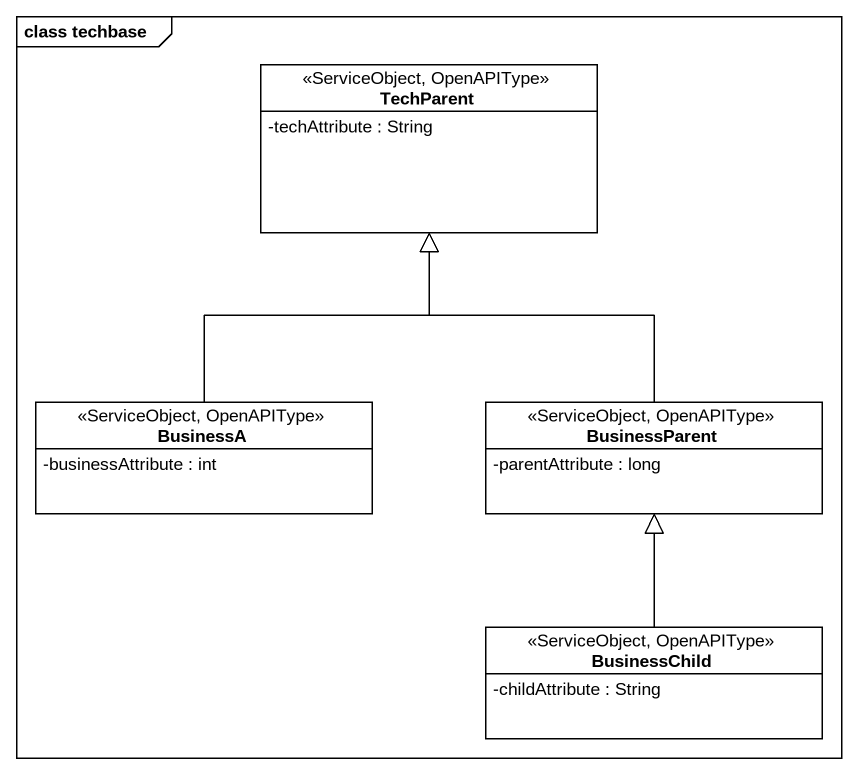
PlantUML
@startuml
mainframe class techbase
hide circle
hide empty members
skinparam classAttributeIconSize 0
class TechParent <<ServiceObject, OpenAPIType>> {
  -techAttribute : String
}
class BusinessA <<ServiceObject, OpenAPIType>> {
  -businessAttribute : int
}
class BusinessParent <<ServiceObject, OpenAPIType>> {
  -parentAttribute : long
}
class BusinessChild <<ServiceObject, OpenAPIType>> {
  -childAttribute : String
}
BusinessA -up-|> TechParent
BusinessParent -up-|> TechParent
BusinessChild -up-|> BusinessParent
@enduml
